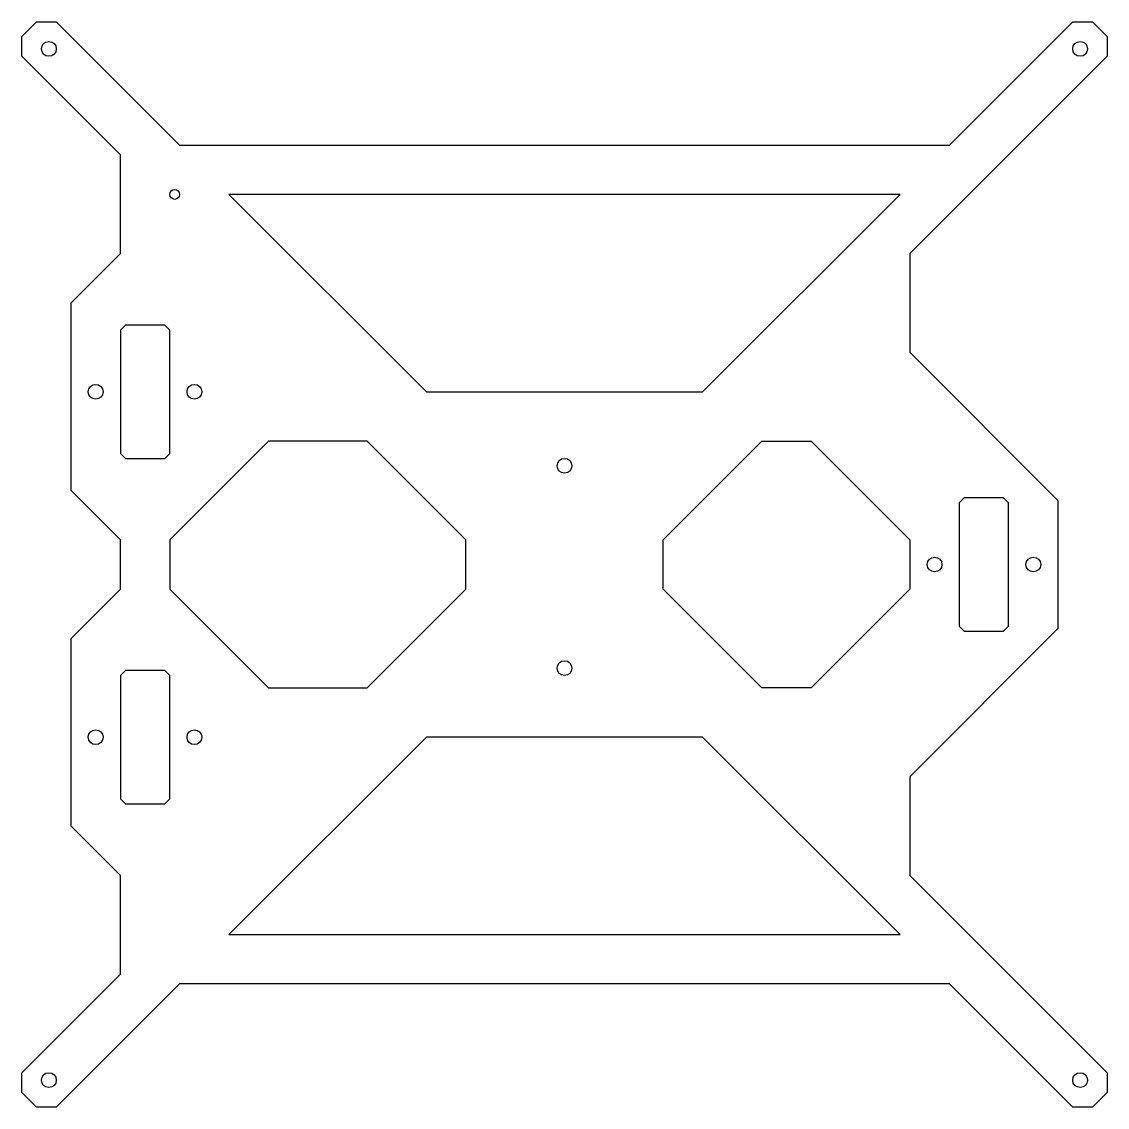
# Model space of a CAD drawing. Extents: x 0 to 220, y 0 to 220.
import ezdxf

# ---------------------------------------------------------------- set-up
doc = ezdxf.new("R2010")
doc.units = 0
doc.layers.get('0').update_dxf_attribs({"linetype": 'CONTINUOUS'})

msp = doc.modelspace()

# ---------------------------------------------------------------- linework, layer by layer
at = {"color": 1}
for p, q in [((21, 158.5), (20, 157.5)), ((29, 158.5), (21, 158.5)), ((30, 157.5), (29, 158.5)), ((20, 157.5), (20, 132.5)), ((30, 132.5), (30, 157.5)), ((20, 132.5), (21, 131.5)), ((29, 131.5), (30, 132.5)), ((21, 131.5), (29, 131.5))]:
    msp.add_line(p, q, dxfattribs=at)
at = {"color": 7}
msp.add_lwpolyline([(32, 25), (7, 0), (3, 0), (0, 3), (0, 7), (20, 27), (20, 47), (10, 57), (10, 95), (20, 105), (20, 115), (10, 125), (10, 163), (20, 173), (20, 193), (0, 213), (0, 217), (3, 220), (7, 220), (32, 195), (188, 195), (213, 220), (217, 220), (220, 217), (220, 213), (180, 173), (180, 153), (210, 123), (210, 97), (180, 67), (180, 47), (220, 7), (220, 3), (217, 0), (213, 0), (188, 25)], close=True, dxfattribs=at)
at = {"color": 1}
for points in [[(82, 145), (138, 145), (178, 185), (42, 185)], [(70, 85), (90, 105), (90, 115), (70, 135), (50, 135), (30, 115), (30, 105), (50, 85)], [(150, 135), (160, 135), (180, 115), (180, 105), (160, 85), (150, 85), (130, 105), (130, 115)], [(190, 122.5), (190, 97.5), (191, 96.5), (199, 96.5), (200, 97.5), (200, 122.5), (199, 123.5), (191, 123.5)], [(30, 62.5), (30, 87.5), (29, 88.5), (21, 88.5), (20, 87.5), (20, 62.5), (21, 61.5), (29, 61.5)], [(42, 35), (178, 35), (138, 75), (82, 75)]]:
    msp.add_lwpolyline(points, close=True, dxfattribs=at)
for centre in [(5.5, 214.5), (214.5, 214.5), (15, 145), (35, 145), (110, 130), (185, 110), (205, 110), (110, 89), (15, 75), (35, 75), (5.5, 5.5), (214.5, 5.5)]:
    msp.add_circle(centre, 1.5, dxfattribs=at)
at = {"color": 3}
msp.add_circle((31, 185), 1, dxfattribs=at)

doc.saveas('drawing.dxf')
